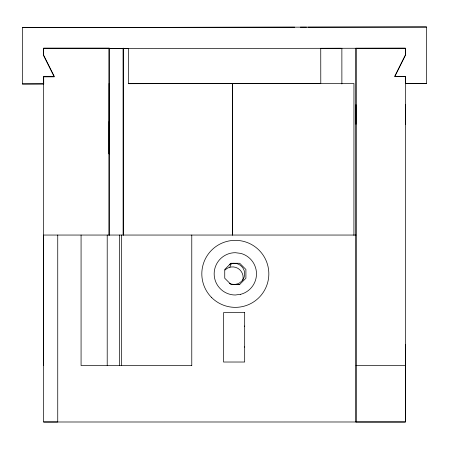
<?xml version="1.0" encoding="UTF-8"?>
<svg xmlns="http://www.w3.org/2000/svg" width="449" height="449" viewBox="0 0 449 449"><rect width="100%" height="100%" fill="white"/><g stroke="black" fill="none" stroke-linecap="round" stroke-linejoin="round"><path stroke-width="0.67" d="M43.632 365.553L43.632 235.052L356.006 235.046M81.073 235.046L81.073 365.553L191.774 365.553M107.21 365.553L107.21 235.052M109.113 48.155L109.107 235.366L109.101 48.099L43.615 48.11L43.615 55.16L54.194 76.324L43.615 76.324L43.632 421.998L405.385 421.987L405.352 76.442L394.766 76.442L405.346 55.278L405.346 48.223L355.99 48.245L356.001 421.993L405.391 421.981L405.374 344.372M119.473 365.553L119.473 235.052M121.64 365.553L121.64 235.052M123.228 48.239L123.222 235.259L123.178 48.144M191.774 365.553L191.774 235.052M232.61 83.492L232.588 235.158L232.627 83.497L353.952 83.497L353.913 235.36M244.677 347.167L244.677 346.808M244.677 326.367L244.677 326.008M294.729 27.17L22.45 27.529L426.516 27.002L426.544 83.447L405.396 83.48L405.413 76.42L394.772 76.431L405.391 55.132L405.391 48.211L43.654 48.627L43.671 55.682L54.278 76.83L43.693 76.841L43.733 83.901L22.557 83.963L43.733 83.901M109.107 83.441L109.09 154.007L109.107 121.449M405.396 83.48L426.55 83.435M426.516 27.002L307.958 27.165M229.815 267.256L231.358 263.625M356.001 421.993L355.99 48.245M232.627 83.565L128.38 83.699L128.352 48.531L108.748 48.576M239.71 284.43L245.906 278.228L245.906 269.467L239.71 263.266L230.943 263.266L224.741 269.467L224.741 278.228L230.943 284.43L239.783 284.357L236.836 284.43M43.632 421.998L57.741 421.987L57.741 235.052M306.588 27.159L300.319 27.165M320.743 48.307L341.027 48.268M128.397 83.671L320.788 83.441L320.743 48.301M355.995 365.553L405.374 365.542M22.472 27.501L22.557 83.963M405.368 104.656L405.368 124.266M355.978 104.662L355.978 124.272M341.869 48.217L341.88 83.963M229.417 283.336A10.58 10.58 0 0 0 239.39 283.01L241.579 281.332A10.58 10.58 0 0 0 241.579 266.364L239.39 264.686A10.58 10.58 0 0 0 229.417 264.36M225.072 269.995A10.58 10.58 0 0 1 242.774 280.215M240.428 294.291L235.327 295.01A21.165 21.165 0 0 1 214.162 273.845A21.165 21.165 0 0 1 235.327 252.686L240.804 253.404A21.165 21.165 0 0 1 240.804 294.291L240.428 294.291M244.677 312.644L223.518 312.644L223.518 362.023L244.677 362.023L244.677 312.644M211.631 297.541A33.507 33.507 0 0 0 267.694 282.516A33.507 33.507 0 0 0 226.655 241.483A33.507 33.507 0 0 0 211.631 297.541"/></g></svg>
